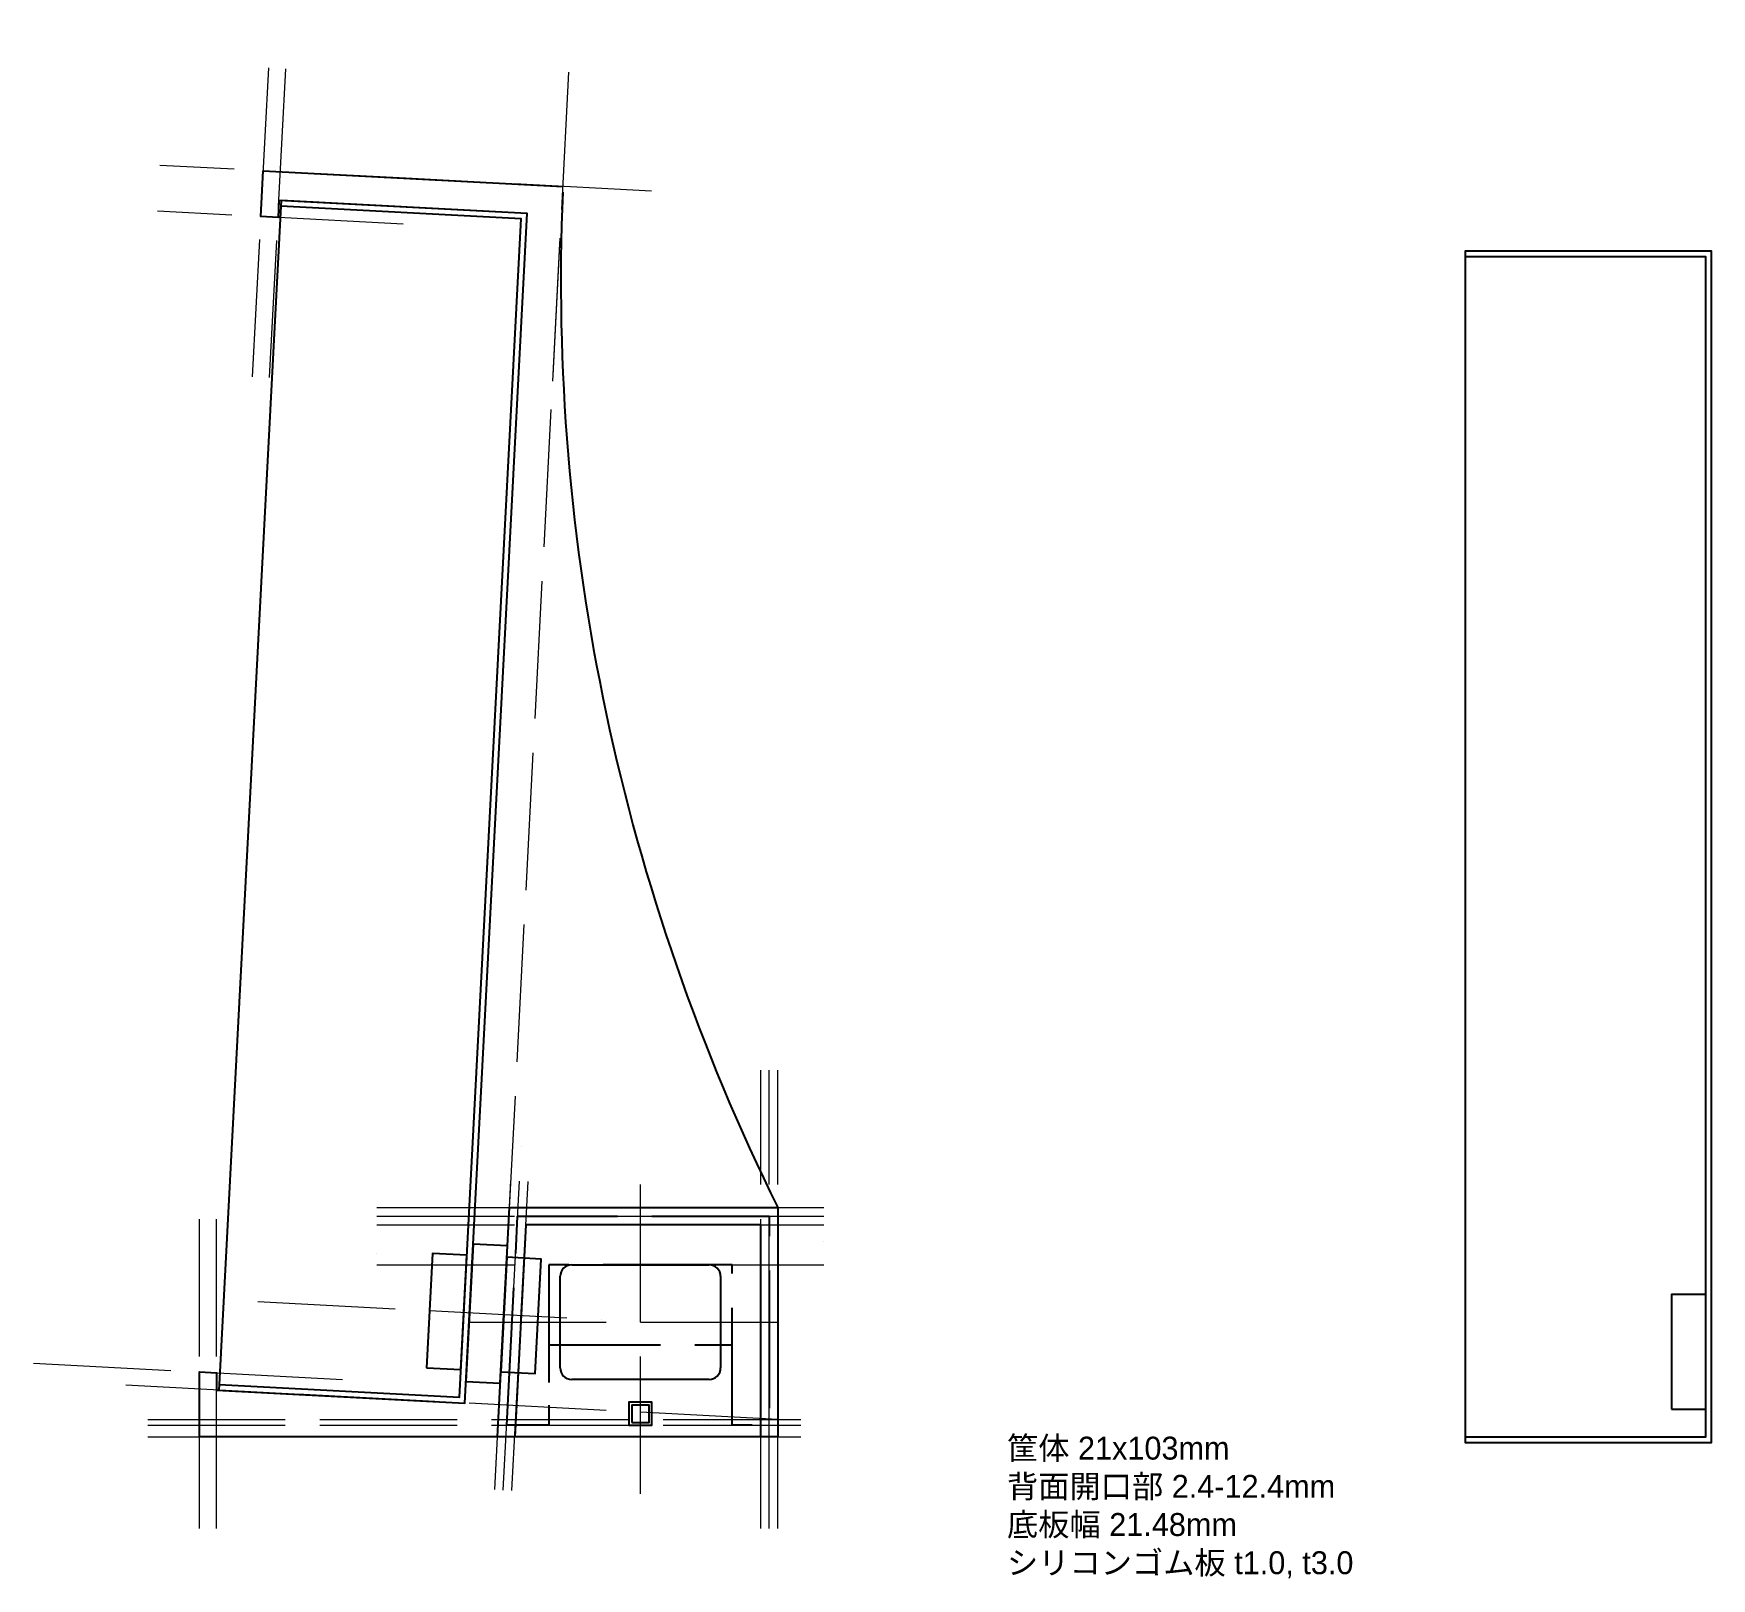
# Model space of a CAD drawing. Header units: millimetres. Extents: x -15 to 132, y -12 to 122.
import ezdxf

# ---------------------------------------------------------------- set-up
doc = ezdxf.new("R2010")
doc.units = ezdxf.units.MM
doc.linetypes.add('ACAD_ISO02W100', pattern=[15, 12, -3])
doc.layers.get('0').update_dxf_attribs({"lineweight": 25, "true_color": 0x000000})
for name, color, linetype, lineweight, true_color in [('boxoutline', 94, 'Continuous', 25, 0x008000), ('boxrib', 94, 'ACAD_ISO02W100', 25, 0x008000), ('boxribedge', 134, 'ACAD_ISO02W100', 25, 0x008080), ('dimensions', 134, 'Continuous', 18, 0x008080), ('frameoutline', 14, 'Continuous', 25, 0x800000), ('guideline', 252, 'ACAD_ISO02W100', 18, 0xa0a0a4), ('references', 54, 'Continuous', 25, 0x808000)]:
    doc.layers.add(name, color=color, linetype=linetype, lineweight=lineweight, true_color=true_color)
doc.styles.add('textstyle0', font='')
doc.styles.get('textstyle0').set_extended_font_data('BIZ UDPゴシック')

msp = doc.modelspace()

# ---------------------------------------------------------------- linework, layer by layer
for points in [[(1.2265791176951097, 4.556792849477668), (1.2004111395736174, 4.057478082100382), (22.670946136796942, 2.93225502287709), (28.113885586063105, 106.78972663735277), (6.64335058883978, 107.91494969657606), (6.6171826107183165, 107.41563492919877), (6.6171826107183165, 107.41563492919877)], [(110.00000000000004, -0), (110.00000000000003, -0.5), (131.50000000000003, -0.5), (131.50000000000003, 103.5), (110.00000000000003, 103.5), (110.00000000000004, 103), (110.00000000000004, 103)]]:
    msp.add_lwpolyline(points)
at = {"flags": 128}
for points in [[(1.2265791176950813, 4.556792849477669), (22.19779934754112, 3.457737768375849), (27.588402840564356, 106.31657984809695), (6.617182610718288, 107.41563492919877)], [(110.00000000000003, 0), (131.00000000000003, 0), (131.00000000000003, 103), (110.00000000000003, 103)]]:
    msp.add_lwpolyline(points, close=True, dxfattribs=at)
at = {"layer": 'boxoutline', "flags": 128}
msp.add_lwpolyline([(25.521390200750186, 0), (26.56954578641101, 20), (50, 20.000000000000025), (50, 0), (48.5, 0), (48.5, 18.5), (27.992992636483333, 18.5), (27.023448719747073, 0), (25.521390200750186, 0), (25.521390200750186, 0)], dxfattribs=at)
at = {"layer": 'boxrib', "flags": 128}
msp.add_lwpolyline([(26.324827239531675, 1), (27.28126921144717, 19.25), (49.25, 19.25), (49.25, 1), (46, 1), (46, 8), (30, 8), (30, 1), (26.324827239531675, 1), (26.324827239531675, 1)], dxfattribs=at)
at = {"layer": 'boxribedge', "flags": 128}
msp.add_lwpolyline([(26.324827239531675, 1), (27.28126921144717, 19.25), (49.25, 19.249999999999996), (49.25, 1), (46, 1), (46, 15), (30, 15), (30, 1), (26.324827239531675, 1), (26.324827239531675, 1)], dxfattribs=at)
at = {"layer": 'frameoutline'}
for p, q in [((31, 15), (31, 15)), ((32, 15), (44, 15)), ((31, 6), (31, 14)), ((45, 14), (45, 6)), ((44, 5), (32, 5))]:
    msp.add_line(p, q, dxfattribs=at)
msp.add_lwpolyline([(50, 19.99999999999999), (50, 0), (-0.5, 0), (-0.5, 5.6486513727904635), (1, 5.570039703865899), (1, 4.067981184869018), (22.670946136796946, 2.9322550228770896), (28.113885586063105, 106.78972663735279), (6.443624681888845, 107.92541688782465), (6.365120747524429, 106.4274725856928), (4.867176445392568, 106.50597652005719), (5.076520270364344, 110.5004946590755), (31.240614080934186, 109.1292926055104), (31.240614080934186, 109.1292926055104)], dxfattribs=at)
at = {"layer": 'frameoutline', "flags": 128}
msp.add_lwpolyline([(37, 1), (39, 1), (39, 3), (37, 3)], close=True, dxfattribs=at)
at = {"layer": 'frameoutline'}
for centre, radius, start, end in [((213.32857965163925, 100.92411861483181), 182.27709100325592, 177.57706891199052, 206.35695280589675), ((32, 14), 1, 90, 180), ((44, 14), 1, 0, 90), ((32, 6), 1, 180, 270), ((44, 6), 1, 270, 0)]:
    msp.add_arc(centre, radius, start, end, dxfattribs=at)
at = {"layer": 'guideline'}
for p, q in [((4.134473057991354, 92.52516303349319), (5.7045517452796695, 122.48404907613039)), ((5.632417360123215, 92.44665909912877), (7.202496047411531, 122.40554514176597)), ((30.350902824804354, 92.15259051468247), (31.92098151209267, 122.11147655731968)), ((17.509457978058798, 109.84891200385086), (-3.9610770191645264, 110.97413506307413)), ((38.97999297528212, 108.72368894462758), (17.509457978058798, 109.84891200385086)), ((17.300114153087016, 105.85439386483257), (-4.17042084413631, 106.97961692405586)), ((25.66683474106067, 2.7752471541482584), (31.109774190326828, 106.63271876862396)), ((48.5, -8), (48.5, 32)), ((49.25, -8), (49.25, 32)), ((50, -8), (50, 32)), ((25.279548664862894, -4.614611403035585), (26.84962735215121, 25.34427463960163)), ((26.028520815928825, -4.653863370217794), (27.59859950321714, 25.305022672419422)), ((26.777492966994753, -4.693115337400001), (28.34757165428307, 25.265770705237212)), ((38, -5), (38, 25)), ((-0.5, -8), (-0.5, 22)), ((1, -8), (1, 22)), ((15, 20), (54, 20)), ((15, 19.25), (54, 19.25)), ((15, 18.5), (54, 18.5)), ((54, 17), (54, 17)), ((15, 16), (15, 16)), ((15, 15), (54, 15)), ((4.609753798156584, 11.789643537932683), (34.5686398407938, 10.219564850644367)), ((23, 10), (53, 10)), ((-14.979443021318607, 6.4074868267931), (14.979443021318607, 4.8374081395047845)), ((49.999999999999986, 1.5000000000000007), (-9.917772085274443, 4.6401573745766305)), ((-5, 1.5), (55, 1.5)), ((-5, 1), (55, 1)), ((-5, 0), (55, 0)), ((50, 0), (50, 0))]:
    msp.add_line(p, q, dxfattribs=at)
at = {"layer": 'references', "flags": 128}
for points in [[(22.77038445365854, 4.829651138910776), (25.766273057922266, 4.6726432701819505), (26.39430453283759, 16.656197687236833), (23.398415928573865, 16.813205555965666)], [(19.32751703826048, 6.011456520515656), (22.323405642524193, 5.854448651786825), (22.84676520495364, 15.840743999332563), (19.8508766006899, 15.997751868061394)], [(25.81860901416521, 5.671272804936521), (28.814497618428923, 5.51426493620769), (29.33785718085837, 15.500560283753428), (26.34196857659463, 15.657568152482261)], [(128.00000000000003, 2.4), (131.00000000000003, 2.4), (131.00000000000003, 12.4), (128.00000000000003, 12.4)], [(37.25, 1.25), (38.75, 1.25), (38.75, 2.75), (37.25, 2.75)]]:
    msp.add_lwpolyline(points, close=True, dxfattribs=at)

# ---------------------------------------------------------------- texts
at = {"layer": 'dimensions', "insert": (70, 0), "char_height": 3, "attachment_point": 1, "style": 'textstyle0'}
msp.add_mtext('\\H2;筐体 21x103mm\\P背面開口部 2.4-12.4mm\\P底板幅 21.48mm\\Pシリコンゴム板 t1.0, t3.0', dxfattribs=at)

doc.saveas('drawing.dxf')
